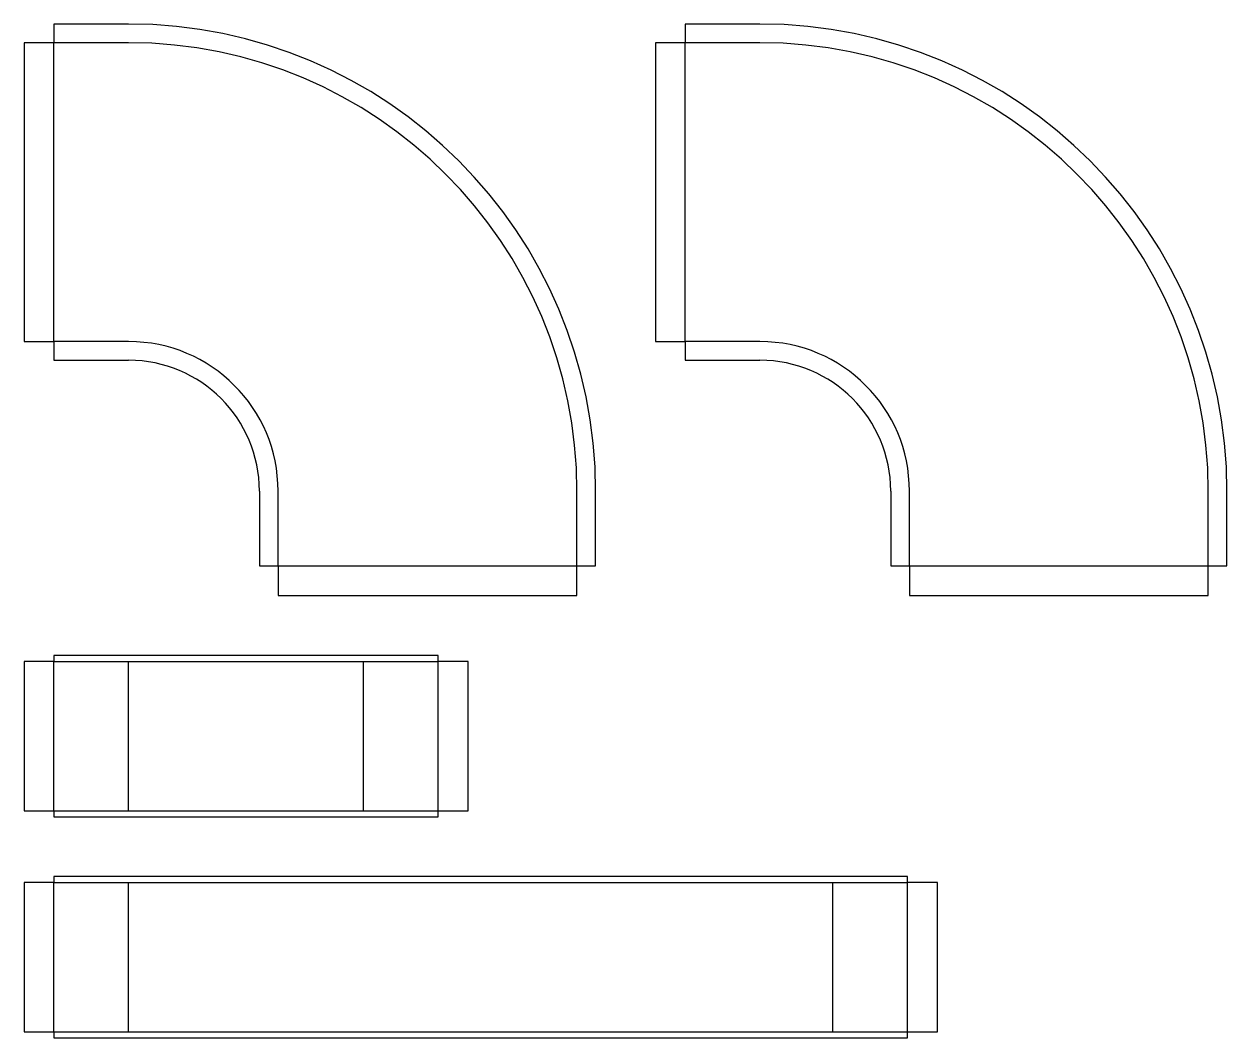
# Model space of a CAD drawing. Header units: millimetres. Extents: x -140 to 1470, y -732 to 625.
import ezdxf

# ---------------------------------------------------------------- set-up
doc = ezdxf.new("R2010")
doc.units = ezdxf.units.MM
for name, color, linetype in [('BEND_FOLD', 7, 'Continuous'), ('CUT', 7, 'Continuous'), ('REFERENCE_ROLL', 7, 'Continuous')]:
    doc.layers.add(name, color=color, linetype=linetype)

msp = doc.modelspace()

# ---------------------------------------------------------------- linework, layer by layer
at = {"layer": 'BEND_FOLD'}
for p, q in [((-100, 200), (-100, 600)), ((0, 600), (-100, 600)), ((745, 200), (745, 600)), ((845, 600), (745, 600)), ((0, 200), (-100, 200)), ((845, 200), (745, 200)), ((200, -100), (200, 0)), ((600, -100), (600, 0)), ((1045, -100), (1045, 0)), ((1445, -100), (1445, 0)), ((200, -100), (600, -100)), ((1045, -100), (1445, -100)), ((-100, -428), (-100, -228)), ((-100, -228), (414.2, -228)), ((414.2, -428), (414.2, -228)), ((-100, -428), (414.2, -428)), ((-100, -724), (-100, -524)), ((-100, -524), (1042.5, -524)), ((1042.5, -724), (1042.5, -524)), ((-100, -724), (1042.5, -724))]:
    msp.add_line(p, q, dxfattribs=at)
for centre, radius in [((0, 0), 600), ((845, 0), 600), ((0, 0), 200), ((845, 0), 200)]:
    msp.add_arc(centre, radius, 0, 90, dxfattribs=at)
at = {"layer": 'CUT'}
for p, q in [((-100, 625), (-100, 600)), ((0, 625), (-100, 625)), ((745, 625), (745, 600)), ((845, 625), (745, 625)), ((-140, 600), (-140, 200)), ((-100, 600), (-140, 600)), ((705, 600), (705, 200)), ((745, 600), (705, 600)), ((-140, 200), (-100, 200)), ((-100, 200), (-100, 175)), ((705, 200), (745, 200)), ((745, 200), (745, 175)), ((-100, 175), (0, 175)), ((745, 175), (845, 175)), ((175, 0), (175, -100)), ((625, -100), (625, 0)), ((1020, 0), (1020, -100)), ((1470, -100), (1470, 0)), ((175, -100), (200, -100)), ((200, -100), (200, -140)), ((600, -140), (600, -100)), ((600, -100), (625, -100)), ((1020, -100), (1045, -100)), ((1045, -100), (1045, -140)), ((1445, -140), (1445, -100)), ((1445, -100), (1470, -100)), ((200, -140), (600, -140)), ((1045, -140), (1445, -140)), ((-100, -220), (-100, -228)), ((414.2, -220), (-100, -220)), ((414.2, -228), (414.2, -220)), ((-140, -228), (-140, -428)), ((-100, -228), (-140, -228)), ((454.2, -228), (414.2, -228)), ((454.2, -428), (454.2, -228)), ((-140, -428), (-100, -428)), ((-100, -428), (-100, -436)), ((414.2, -436), (414.2, -428)), ((414.2, -428), (454.2, -428)), ((-100, -436), (414.2, -436)), ((-140, -524), (-140, -724)), ((-100, -524), (-140, -524)), ((-100, -516), (-100, -524)), ((1042.5, -516), (-100, -516)), ((1042.5, -524), (1042.5, -516)), ((1082.5, -524), (1042.5, -524)), ((1082.5, -724), (1082.5, -524)), ((-140, -724), (-100, -724)), ((-100, -724), (-100, -732)), ((1042.5, -732), (1042.5, -724)), ((1042.5, -724), (1082.5, -724)), ((-100, -732), (1042.5, -732))]:
    msp.add_line(p, q, dxfattribs=at)
for centre, radius in [((0, 0), 625), ((845, 0), 625), ((0, 0), 175), ((845, 0), 175)]:
    msp.add_arc(centre, radius, 0, 90, dxfattribs=at)
at = {"layer": 'REFERENCE_ROLL'}
for p, q in [((0, -428), (0, -228)), ((314.2, -428), (314.2, -228)), ((0, -724), (0, -524)), ((942.5, -724), (942.5, -524))]:
    msp.add_line(p, q, dxfattribs=at)

doc.saveas('drawing.dxf')
